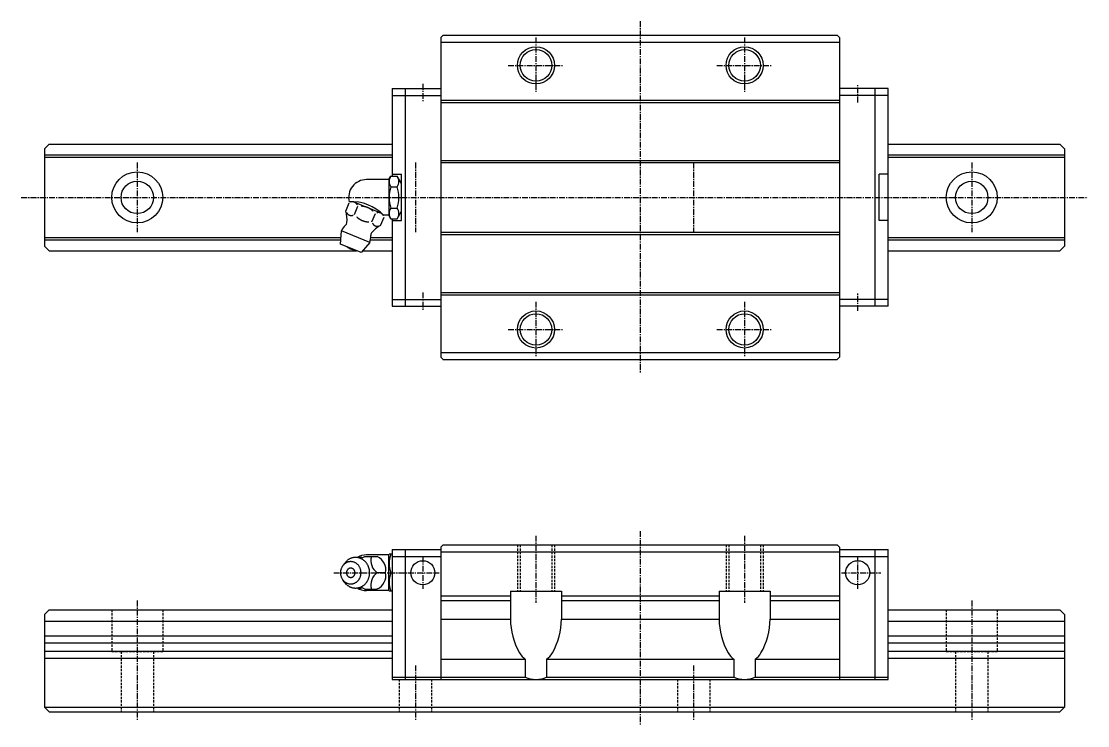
# Model space of a CAD drawing. Extents: x 10 to 359, y 10 to 199.
# Drawn here: x 129 to 359, y 47 to 199 of the extents above; entities that cross this region are included whole.
import ezdxf

# ---------------------------------------------------------------- set-up
doc = ezdxf.new("R2010")
doc.units = 0
doc.linetypes.add('CENTER', pattern=[2, 1.25, -0.25, 0.25, -0.25])
doc.linetypes.add('DASHED', pattern=[0.75, 0.5, -0.25])
doc.layers.get('0').update_dxf_attribs({"linetype": 'CONTINUOUS'})
doc.layers.add('CENTER', color=1, linetype='CENTER')

msp = doc.modelspace()

# ---------------------------------------------------------------- linework, layer by layer
at = {"color": 7, "linetype": 'CONTINUOUS'}
for p, q in [((219.499905, 195.49992), (219.999925, 195.99993)), ((219.905575, 195.99996), (304.999875, 195.99996)), ((304.999875, 195.99994), (305.499865, 195.49993)), ((219.499925, 195.49996), (219.499925, 126.49996)), ((219.499925, 194.49996), (305.499925, 194.49996)), ((305.499925, 195.49993), (305.499925, 126.49999)), ((208.999925, 184.49996), (208.999925, 165.59996)), ((208.999925, 184.49996), (219.499925, 184.49996)), ((211.799915, 184.49996), (211.799915, 137.49996)), ((315.999905, 184.49996), (305.499905, 184.49996)), ((313.199925, 137.49996), (313.199925, 184.49996)), ((315.999905, 137.49996), (315.999905, 184.49996)), ((208.999925, 182.99996), (219.499925, 182.99996)), ((219.499925, 181.99996), (305.499925, 181.99996)), ((315.999905, 182.99996), (305.499905, 182.99996)), ((219.499925, 181.49996), (305.499925, 181.49996)), ((133.999925, 171.49996), (133.999925, 150.49996)), ((133.999935, 171.49995), (134.999935, 172.49995)), ((134.999925, 172.49996), (208.999905, 172.49996)), ((315.999895, 172.49996), (352.999905, 172.49996)), ((353.999915, 171.49995), (352.999905, 172.49996)), ((353.999925, 171.49996), (353.999925, 150.49996)), ((133.999925, 170.15913), (208.999905, 170.15913)), ((133.999925, 169.65913), (208.999905, 169.65913)), ((219.499925, 168.99996), (305.499925, 168.99996)), ((219.499925, 168.49996), (305.499925, 168.49996)), ((315.999895, 170.15913), (353.999925, 170.15913)), ((315.999895, 169.65913), (353.999925, 169.65913)), ((208.999925, 165.99996), (210.999925, 165.99996)), ((210.999925, 155.99996), (210.999925, 165.99996)), ((315.999905, 165.99996), (313.999905, 165.99996)), ((313.999905, 155.99994), (313.999905, 165.99994)), ((208.243145, 164.84996), (203.452025, 164.84996)), ((208.243165, 164.84996), (208.676175, 165.59996)), ((208.243165, 164.84996), (208.243165, 157.14995)), ((208.676165, 165.59996), (210.076165, 165.59996)), ((210.999925, 163.99995), (210.076155, 165.59996)), ((208.676185, 163.29996), (210.076155, 163.29996)), ((198.999405, 158.0622), (199.743285, 159.85808)), ((206.770345, 157.51896), (200.603825, 160.07322)), ((200.870265, 157.28726), (201.614145, 159.08315)), ((204.611965, 155.73739), (205.355855, 157.53328)), ((206.482825, 154.96246), (207.226705, 156.75835)), ((208.243145, 157.14996), (207.146905, 157.14996)), ((208.676175, 156.39995), (208.243165, 157.14995)), ((208.676175, 158.69996), (210.076165, 158.69996)), ((210.076155, 156.39995), (210.999925, 157.99996)), ((208.676165, 156.39996), (210.076175, 156.39996)), ((208.999925, 156.39996), (208.999925, 137.49996)), ((208.999925, 155.99996), (210.999925, 155.99996)), ((315.999905, 155.99996), (313.999905, 155.99996)), ((133.999925, 152.34078), (197.933975, 152.34078)), ((133.999925, 151.84078), (197.898445, 151.84078)), ((197.834275, 150.93768), (198.036035, 153.77657)), ((204.133635, 151.25086), (198.036035, 153.77657)), ((204.315475, 151.84078), (208.999905, 151.84078)), ((204.380275, 152.34078), (208.999905, 152.34078)), ((219.499925, 153.49996), (305.499925, 153.49996)), ((219.499925, 152.99996), (305.499925, 152.99996)), ((315.999895, 152.34078), (353.999925, 152.34078)), ((315.999895, 151.84078), (353.999925, 151.84078)), ((133.999935, 150.49996), (134.999935, 149.49996)), ((202.268895, 149.1008), (197.834275, 150.93768)), ((204.133635, 151.25086), (202.268895, 149.1008)), ((353.999915, 150.49996), (352.999915, 149.49996)), ((134.999935, 149.49996), (201.305215, 149.49996)), ((202.615065, 149.49996), (208.999905, 149.49996)), ((315.999895, 149.49996), (352.999915, 149.49996)), ((219.499925, 140.49996), (305.499925, 140.49996)), ((208.999925, 138.99996), (219.499925, 138.99996)), ((219.499925, 139.99996), (305.499925, 139.99996)), ((315.999905, 138.99996), (305.499905, 138.99996)), ((208.999925, 137.49996), (219.499925, 137.49996)), ((315.999905, 137.49996), (305.499905, 137.49996)), ((219.499925, 127.49996), (305.499925, 127.49996)), ((219.499875, 126.49997), (219.999895, 125.99996)), ((219.905575, 125.99996), (304.999875, 125.99996)), ((304.999885, 125.99997), (305.499875, 126.49998)), ((219.49988, 85.49996), (219.9999, 85.99997)), ((219.49995, 85.5), (219.49995, 56.99998)), ((219.99995, 85.99996), (304.99991, 85.99996)), ((304.99988, 85.99998), (305.49988, 85.49997)), ((305.49995, 85.49993), (305.49995, 56.99998)), ((203.09889, 83.50738), (205.78334, 83.50738)), ((208.24319, 83.84996), (203.44787, 83.84996)), ((208.24319, 83.84998), (208.32979, 83.99998)), ((208.24319, 76.14998), (208.24319, 83.84998)), ((208.99997, 83.99998), (208.32979, 83.99998)), ((208.99997, 84.99998), (208.99997, 56.99998)), ((208.99997, 84.99998), (219.49995, 84.99998)), ((208.99997, 83.49998), (219.49995, 83.49998)), ((211.79996, 84.99998), (211.79996, 56.99998)), ((219.49995, 84.49996), (305.49995, 84.49996)), ((305.49995, 84.99998), (315.99994, 84.99998)), ((305.49995, 83.49998), (315.99994, 83.49998)), ((313.19995, 56.99998), (313.19995, 84.99998)), ((315.99994, 56.99998), (315.99994, 84.99998)), ((199.18163, 82.57799), (198.376, 81.57176)), ((199.18163, 77.42197), (198.376, 78.4282)), ((207.57135, 79.99998), (205.7755, 79.99998)), ((208.67621, 79.99998), (208.99997, 79.99998)), ((203.09889, 76.49258), (205.78334, 76.49258)), ((208.24319, 76.14997), (203.45207, 76.14997)), ((208.32979, 75.99998), (208.24319, 76.14998)), ((208.99997, 75.99998), (208.32979, 75.99998)), ((234.49996, 75.99996), (245.49996, 75.99996)), ((234.49996, 75.99996), (234.49996, 69.99996)), ((245.49996, 75.99996), (245.49996, 69.99996)), ((279.49996, 75.99996), (290.49996, 75.99996)), ((279.49996, 75.99996), (279.49996, 69.99996)), ((290.49996, 75.99996), (290.49996, 69.99996)), ((219.49996, 74.99996), (234.49996, 74.99996)), ((219.49996, 73.99996), (234.49996, 73.99996)), ((245.49996, 74.99996), (279.49996, 74.99996)), ((245.49996, 73.99996), (279.49996, 73.99996)), ((290.49996, 74.99996), (305.49996, 74.99996)), ((290.49996, 73.99996), (305.49996, 73.99996)), ((133.99998, 71.00002), (134.99997, 72.00001)), ((134.99997, 72), (208.99997, 72)), ((315.99994, 72), (352.99998, 72)), ((353.99996, 71.00002), (352.99998, 72)), ((133.99997, 71), (133.99997, 51)), ((133.99997, 69.58916), (208.99997, 69.58916)), ((219.49996, 69.99996), (234.49996, 69.99996)), ((245.49996, 69.99996), (279.49996, 69.99996)), ((290.49996, 69.99996), (305.49996, 69.99996)), ((315.99994, 69.58916), (353.99997, 69.58916)), ((353.99997, 71), (353.99997, 51)), ((133.99997, 66.41083), (208.99997, 66.41083)), ((133.99997, 64.90001), (208.99997, 64.90001)), ((315.99994, 66.41083), (353.99997, 66.41083)), ((315.99994, 64.90001), (353.99997, 64.90001)), ((133.99997, 63.10001), (208.99997, 63.10001)), ((315.99994, 63.10001), (353.99997, 63.10001)), ((133.99997, 61.58918), (208.99997, 61.58918)), ((219.49996, 61.33998), (237.70835, 61.33998)), ((237.70835, 61.33998), (237.70835, 57.5)), ((242.29156, 61.33998), (282.70835, 61.33998)), ((242.29156, 61.33998), (242.29156, 57.5)), ((282.70835, 61.33998), (282.70835, 57.5)), ((287.29156, 61.33998), (305.49996, 61.33998)), ((287.29156, 61.33998), (287.29156, 57.5)), ((315.99994, 61.58918), (353.99997, 61.58918)), ((208.99997, 57.49998), (219.49995, 57.49998)), ((208.99997, 56.99998), (219.49995, 56.99998)), ((219.49995, 57), (305.49995, 57)), ((219.49996, 57.5), (237.70835, 57.5)), ((242.29156, 57.5), (282.70835, 57.5)), ((287.29156, 57.5), (305.49996, 57.5)), ((305.49995, 57.49998), (315.99994, 57.49998)), ((305.49995, 56.99998), (315.99994, 56.99998)), ((133.99997, 51.00003), (353.99997, 51.00003)), ((133.99997, 51.00002), (134.99997, 50.00002)), ((353.99997, 51.00002), (352.99995, 50)), ((134.99997, 50), (352.99995, 50))]:
    msp.add_line(p, q, dxfattribs=at)
at = {"color": 3, "linetype": 'DASHED'}
for p, q in [((235.99995, 85.99996), (235.99995, 75.99996)), ((236.59995, 85.99996), (236.59995, 75.99996)), ((243.39995, 85.99996), (243.39995, 75.99996)), ((243.99995, 85.99996), (243.99995, 75.99996)), ((280.99995, 85.99996), (280.99995, 75.99996)), ((281.59995, 85.99996), (281.59995, 75.99996)), ((288.39995, 85.99996), (288.39995, 75.99996)), ((288.99995, 85.99996), (288.99995, 75.99996)), ((148.49997, 72), (148.49997, 63)), ((159.49997, 72), (159.49997, 63)), ((328.49997, 72), (328.49997, 63)), ((339.49997, 72), (339.49997, 63)), ((148.49997, 63), (159.49997, 63)), ((150.49997, 63), (150.49997, 50)), ((157.49997, 63), (157.49997, 50)), ((328.49997, 63), (339.49997, 63)), ((330.49997, 63), (330.49997, 50)), ((337.49997, 63), (337.49997, 50)), ((210.49997, 57), (210.49997, 50)), ((217.49997, 57), (217.49997, 50)), ((270.49997, 57), (270.49997, 50)), ((277.49997, 57), (277.49997, 50))]:
    msp.add_line(p, q, dxfattribs=at)
at = {"color": 7, "linetype": 'CONTINUOUS'}
for points in [[(201.476, 159.406, 0), (201.469, 159.418, 0), (201.462, 159.43, 0), (201.455, 159.442, 0), (201.448, 159.454, 0), (201.441, 159.466, 0), (201.434, 159.477, 0), (201.426, 159.489, 0), (201.419, 159.5, 0), (201.411, 159.512, 0), (201.404, 159.523, 0), (201.396, 159.534, 0), (201.388, 159.545, 0), (201.38, 159.556, 0), (201.372, 159.567, 0), (201.364, 159.577, 0), (201.356, 159.588, 0), (201.348, 159.598, 0), (201.34, 159.609, 0), (201.331, 159.619, 0), (201.323, 159.629, 0), (201.314, 159.639, 0), (201.306, 159.649, 0), (201.297, 159.659, 0), (201.288, 159.669, 0), (201.28, 159.678, 0), (201.271, 159.688, 0), (201.262, 159.697, 0), (201.253, 159.706, 0), (201.243, 159.715, 0), (201.234, 159.725, 0), (201.225, 159.733, 0), (201.216, 159.742, 0), (201.206, 159.751, 0), (201.197, 159.759, 0), (201.187, 159.768, 0), (201.177, 159.776, 0), (201.168, 159.784, 0), (201.158, 159.792, 0), (201.148, 159.8, 0), (201.138, 159.808, 0), (201.128, 159.816, 0), (201.118, 159.823, 0), (201.108, 159.831, 0), (201.098, 159.838, 0), (201.088, 159.845, 0), (201.077, 159.852, 0), (201.067, 159.859, 0), (201.056, 159.866, 0), (201.046, 159.873, 0), (201.035, 159.88, 0), (201.025, 159.886, 0), (201.014, 159.892, 0), (201.003, 159.899, 0), (200.992, 159.905, 0), (200.981, 159.911, 0), (200.97, 159.916, 0), (200.959, 159.922, 0), (200.948, 159.928, 0), (200.937, 159.933, 0), (200.926, 159.939, 0), (200.915, 159.944, 0), (200.904, 159.949, 0), (200.892, 159.954, 0), (200.881, 159.958, 0), (200.869, 159.963, 0), (200.858, 159.968, 0), (200.846, 159.972, 0), (200.835, 159.976, 0), (200.823, 159.981, 0), (200.811, 159.985, 0), (200.799, 159.988, 0), (200.788, 159.992, 0), (200.776, 159.996, 0), (200.764, 159.999, 0), (200.752, 160.003, 0), (200.74, 160.006, 0), (200.728, 160.009, 0), (200.716, 160.012, 0), (200.704, 160.015, 0), (200.691, 160.017, 0), (200.679, 160.02, 0), (200.667, 160.022, 0), (200.655, 160.025, 0), (200.642, 160.027, 0), (200.63, 160.029, 0), (200.617, 160.031, 0), (200.605, 160.033, 0), (200.592, 160.034, 0), (200.58, 160.036, 0), (200.567, 160.037, 0), (200.555, 160.038, 0), (200.542, 160.039, 0), (200.529, 160.04, 0), (200.517, 160.041, 0), (200.504, 160.042, 0), (200.491, 160.042, 0), (200.478, 160.043, 0), (200.465, 160.043, 0), (200.453, 160.043, 0), (200.44, 160.043, 0), (200.427, 160.043, 0), (200.414, 160.043, 0), (200.401, 160.042, 0), (200.388, 160.042, 0), (200.375, 160.041, 0), (200.362, 160.04, 0), (200.348, 160.039, 0), (200.335, 160.038, 0), (200.322, 160.037, 0), (200.309, 160.036, 0), (200.296, 160.034, 0), (200.283, 160.033, 0), (200.269, 160.031, 0), (200.256, 160.029, 0), (200.243, 160.027, 0), (200.23, 160.025, 0), (200.216, 160.023, 0), (200.203, 160.02, 0), (200.19, 160.018, 0), (200.176, 160.015, 0), (200.163, 160.012, 0), (200.15, 160.009, 0), (200.136, 160.006, 0), (200.123, 160.003, 0), (200.11, 160, 0), (200.096, 159.996, 0), (200.083, 159.992, 0), (200.069, 159.989, 0)], [(204.881, 158.034, 0), (204.865, 158.05, 0), (204.848, 158.065, 0), (204.831, 158.08, 0), (204.814, 158.095, 0), (204.796, 158.11, 0), (204.779, 158.124, 0), (204.762, 158.139, 0), (204.745, 158.153, 0), (204.727, 158.168, 0), (204.71, 158.182, 0), (204.693, 158.196, 0), (204.675, 158.21, 0), (204.657, 158.224, 0), (204.64, 158.238, 0), (204.622, 158.252, 0), (204.604, 158.266, 0), (204.586, 158.279, 0), (204.569, 158.293, 0), (204.551, 158.306, 0), (204.533, 158.319, 0), (204.515, 158.333, 0), (204.496, 158.346, 0), (204.478, 158.359, 0), (204.46, 158.371, 0), (204.442, 158.384, 0), (204.423, 158.397, 0), (204.405, 158.409, 0), (204.387, 158.422, 0), (204.368, 158.434, 0), (204.35, 158.446, 0), (204.331, 158.458, 0), (204.312, 158.47, 0), (204.293, 158.482, 0), (204.275, 158.494, 0), (204.256, 158.506, 0), (204.237, 158.517, 0), (204.218, 158.528, 0), (204.199, 158.54, 0), (204.18, 158.551, 0), (204.161, 158.562, 0), (204.142, 158.573, 0), (204.122, 158.584, 0), (204.103, 158.595, 0), (204.084, 158.606, 0), (204.065, 158.616, 0), (204.045, 158.627, 0), (204.026, 158.637, 0), (204.006, 158.647, 0), (203.987, 158.657, 0), (203.967, 158.667, 0), (203.947, 158.677, 0), (203.928, 158.687, 0), (203.908, 158.697, 0), (203.888, 158.706, 0), (203.868, 158.716, 0), (203.848, 158.725, 0), (203.828, 158.734, 0), (203.808, 158.744, 0), (203.788, 158.753, 0), (203.768, 158.762, 0), (203.748, 158.77, 0), (203.728, 158.779, 0), (203.707, 158.788, 0), (203.687, 158.796, 0), (203.667, 158.804, 0), (203.646, 158.813, 0), (203.626, 158.821, 0), (203.605, 158.829, 0), (203.585, 158.837, 0), (203.564, 158.845, 0), (203.544, 158.852, 0), (203.523, 158.86, 0), (203.502, 158.867, 0), (203.482, 158.875, 0), (203.461, 158.882, 0), (203.44, 158.889, 0), (203.419, 158.896, 0), (203.398, 158.903, 0), (203.377, 158.91, 0), (203.356, 158.916, 0), (203.335, 158.923, 0), (203.314, 158.929, 0), (203.293, 158.936, 0), (203.272, 158.942, 0), (203.251, 158.948, 0), (203.229, 158.954, 0), (203.208, 158.96, 0), (203.187, 158.966, 0), (203.165, 158.971, 0), (203.144, 158.977, 0), (203.122, 158.982, 0), (203.101, 158.988, 0), (203.079, 158.993, 0), (203.058, 158.998, 0), (203.036, 159.003, 0), (203.015, 159.008, 0), (202.993, 159.012, 0), (202.971, 159.017, 0), (202.949, 159.022, 0), (202.928, 159.026, 0), (202.906, 159.03, 0), (202.884, 159.034, 0), (202.862, 159.038, 0), (202.84, 159.042, 0), (202.818, 159.046, 0), (202.796, 159.05, 0), (202.774, 159.053, 0), (202.752, 159.057, 0), (202.73, 159.06, 0), (202.708, 159.064, 0), (202.686, 159.067, 0), (202.663, 159.07, 0), (202.641, 159.073, 0), (202.619, 159.075, 0), (202.597, 159.078, 0), (202.574, 159.081, 0), (202.552, 159.083, 0), (202.53, 159.085, 0), (202.507, 159.087, 0), (202.485, 159.09, 0), (202.462, 159.092, 0), (202.44, 159.093, 0), (202.417, 159.095, 0), (202.395, 159.097, 0), (202.372, 159.098, 0), (202.349, 159.1, 0), (202.327, 159.101, 0), (202.304, 159.102, 0)], [(199.138, 157.739, 0), (199.144, 157.727, 0), (199.151, 157.715, 0), (199.158, 157.703, 0), (199.165, 157.691, 0), (199.173, 157.68, 0), (199.18, 157.668, 0), (199.187, 157.656, 0), (199.195, 157.645, 0), (199.202, 157.634, 0), (199.21, 157.622, 0), (199.218, 157.611, 0), (199.225, 157.6, 0), (199.233, 157.589, 0), (199.241, 157.579, 0), (199.249, 157.568, 0), (199.257, 157.557, 0), (199.266, 157.547, 0), (199.274, 157.537, 0), (199.282, 157.526, 0), (199.291, 157.516, 0), (199.299, 157.506, 0), (199.308, 157.496, 0), (199.316, 157.486, 0), (199.325, 157.477, 0), (199.334, 157.467, 0), (199.343, 157.458, 0), (199.352, 157.448, 0), (199.361, 157.439, 0), (199.37, 157.43, 0), (199.379, 157.421, 0), (199.389, 157.412, 0), (199.398, 157.403, 0), (199.407, 157.395, 0), (199.417, 157.386, 0), (199.426, 157.378, 0), (199.436, 157.369, 0), (199.446, 157.361, 0), (199.456, 157.353, 0), (199.465, 157.345, 0), (199.475, 157.337, 0), (199.485, 157.33, 0), (199.495, 157.322, 0), (199.506, 157.315, 0), (199.516, 157.307, 0), (199.526, 157.3, 0), (199.536, 157.293, 0), (199.547, 157.286, 0), (199.557, 157.279, 0), (199.568, 157.272, 0), (199.578, 157.266, 0), (199.589, 157.259, 0), (199.6, 157.253, 0), (199.61, 157.247, 0), (199.621, 157.241, 0), (199.632, 157.235, 0), (199.643, 157.229, 0), (199.654, 157.223, 0), (199.665, 157.218, 0), (199.676, 157.212, 0), (199.687, 157.207, 0), (199.699, 157.202, 0), (199.71, 157.197, 0), (199.721, 157.192, 0), (199.733, 157.187, 0), (199.744, 157.182, 0), (199.756, 157.178, 0), (199.767, 157.173, 0), (199.779, 157.169, 0), (199.791, 157.165, 0), (199.802, 157.161, 0), (199.814, 157.157, 0), (199.826, 157.153, 0), (199.838, 157.15, 0), (199.85, 157.146, 0), (199.862, 157.143, 0), (199.874, 157.139, 0), (199.886, 157.136, 0), (199.898, 157.133, 0), (199.91, 157.131, 0), (199.922, 157.128, 0), (199.934, 157.125, 0), (199.947, 157.123, 0), (199.959, 157.121, 0), (199.971, 157.118, 0), (199.984, 157.116, 0), (199.996, 157.115, 0), (200.009, 157.113, 0), (200.021, 157.111, 0), (200.034, 157.11, 0), (200.046, 157.108, 0), (200.059, 157.107, 0), (200.072, 157.106, 0), (200.084, 157.105, 0), (200.097, 157.104, 0), (200.11, 157.104, 0), (200.122, 157.103, 0), (200.135, 157.103, 0), (200.148, 157.102, 0), (200.161, 157.102, 0), (200.174, 157.102, 0), (200.187, 157.102, 0), (200.2, 157.103, 0), (200.213, 157.103, 0), (200.226, 157.104, 0), (200.239, 157.104, 0), (200.252, 157.105, 0), (200.265, 157.106, 0), (200.278, 157.107, 0), (200.291, 157.108, 0), (200.304, 157.11, 0), (200.318, 157.111, 0), (200.331, 157.113, 0), (200.344, 157.114, 0), (200.357, 157.116, 0), (200.371, 157.118, 0), (200.384, 157.12, 0), (200.397, 157.123, 0), (200.41, 157.125, 0), (200.424, 157.128, 0), (200.437, 157.13, 0), (200.45, 157.133, 0), (200.464, 157.136, 0), (200.477, 157.139, 0), (200.491, 157.142, 0), (200.504, 157.146, 0), (200.517, 157.149, 0), (200.531, 157.153, 0), (200.544, 157.157, 0)], [(201.345, 156.786, 0), (201.362, 156.771, 0), (201.378, 156.756, 0), (201.395, 156.741, 0), (201.413, 156.726, 0), (201.43, 156.711, 0), (201.447, 156.696, 0), (201.464, 156.682, 0), (201.481, 156.667, 0), (201.499, 156.653, 0), (201.516, 156.638, 0), (201.534, 156.624, 0), (201.551, 156.61, 0), (201.569, 156.596, 0), (201.586, 156.582, 0), (201.604, 156.568, 0), (201.622, 156.555, 0), (201.64, 156.541, 0), (201.658, 156.528, 0), (201.675, 156.514, 0), (201.693, 156.501, 0), (201.712, 156.488, 0), (201.73, 156.475, 0), (201.748, 156.462, 0), (201.766, 156.449, 0), (201.784, 156.436, 0), (201.803, 156.424, 0), (201.821, 156.411, 0), (201.84, 156.399, 0), (201.858, 156.387, 0), (201.877, 156.374, 0), (201.895, 156.362, 0), (201.914, 156.35, 0), (201.933, 156.338, 0), (201.951, 156.327, 0), (201.97, 156.315, 0), (201.989, 156.303, 0), (202.008, 156.292, 0), (202.027, 156.281, 0), (202.046, 156.269, 0), (202.065, 156.258, 0), (202.084, 156.247, 0), (202.104, 156.236, 0), (202.123, 156.226, 0), (202.142, 156.215, 0), (202.162, 156.204, 0), (202.181, 156.194, 0), (202.2, 156.184, 0), (202.22, 156.173, 0), (202.24, 156.163, 0), (202.259, 156.153, 0), (202.279, 156.143, 0), (202.299, 156.133, 0), (202.318, 156.124, 0), (202.338, 156.114, 0), (202.358, 156.105, 0), (202.378, 156.095, 0), (202.398, 156.086, 0), (202.418, 156.077, 0), (202.438, 156.068, 0), (202.458, 156.059, 0), (202.478, 156.05, 0), (202.498, 156.042, 0), (202.519, 156.033, 0), (202.539, 156.024, 0), (202.559, 156.016, 0), (202.58, 156.008, 0), (202.6, 156, 0), (202.621, 155.992, 0), (202.641, 155.984, 0), (202.662, 155.976, 0), (202.682, 155.968, 0), (202.703, 155.961, 0), (202.724, 155.953, 0), (202.745, 155.946, 0), (202.765, 155.939, 0), (202.786, 155.932, 0), (202.807, 155.925, 0), (202.828, 155.918, 0), (202.849, 155.911, 0), (202.87, 155.904, 0), (202.891, 155.898, 0), (202.912, 155.891, 0), (202.933, 155.885, 0), (202.954, 155.879, 0), (202.976, 155.872, 0), (202.997, 155.867, 0), (203.018, 155.861, 0), (203.039, 155.855, 0), (203.061, 155.849, 0), (203.082, 155.844, 0), (203.104, 155.838, 0), (203.125, 155.833, 0), (203.147, 155.828, 0), (203.168, 155.823, 0), (203.19, 155.818, 0), (203.211, 155.813, 0), (203.233, 155.808, 0), (203.255, 155.804, 0), (203.277, 155.799, 0), (203.298, 155.795, 0), (203.32, 155.79, 0), (203.342, 155.786, 0), (203.364, 155.782, 0), (203.386, 155.778, 0), (203.408, 155.774, 0), (203.43, 155.771, 0), (203.452, 155.767, 0), (203.474, 155.764, 0), (203.496, 155.76, 0), (203.518, 155.757, 0), (203.54, 155.754, 0), (203.563, 155.751, 0), (203.585, 155.748, 0), (203.607, 155.745, 0), (203.629, 155.743, 0), (203.652, 155.74, 0), (203.674, 155.738, 0), (203.697, 155.735, 0), (203.719, 155.733, 0), (203.741, 155.731, 0), (203.764, 155.729, 0), (203.786, 155.727, 0), (203.809, 155.725, 0), (203.831, 155.724, 0), (203.854, 155.722, 0), (203.877, 155.721, 0), (203.899, 155.72, 0), (203.922, 155.718, 0)], [(207.089, 157.081, 0), (207.082, 157.093, 0), (207.075, 157.105, 0), (207.068, 157.117, 0), (207.061, 157.129, 0), (207.053, 157.141, 0), (207.046, 157.153, 0), (207.039, 157.164, 0), (207.031, 157.176, 0), (207.024, 157.187, 0), (207.016, 157.198, 0), (207.008, 157.209, 0), (207.001, 157.22, 0), (206.993, 157.231, 0), (206.985, 157.242, 0), (206.977, 157.253, 0), (206.969, 157.263, 0), (206.961, 157.274, 0), (206.952, 157.284, 0), (206.944, 157.294, 0), (206.935, 157.304, 0), (206.927, 157.314, 0), (206.918, 157.324, 0), (206.91, 157.334, 0), (206.901, 157.344, 0), (206.892, 157.353, 0), (206.883, 157.363, 0), (206.874, 157.372, 0), (206.865, 157.382, 0), (206.856, 157.391, 0), (206.847, 157.4, 0), (206.838, 157.409, 0), (206.828, 157.417, 0), (206.819, 157.426, 0), (206.809, 157.435, 0), (206.8, 157.443, 0), (206.79, 157.451, 0), (206.78, 157.459, 0), (206.771, 157.468, 0), (206.761, 157.475, 0), (206.751, 157.483, 0), (206.741, 157.491, 0), (206.731, 157.499, 0), (206.721, 157.506, 0), (206.71, 157.513, 0), (206.7, 157.521, 0), (206.69, 157.528, 0), (206.679, 157.535, 0), (206.669, 157.541, 0), (206.658, 157.548, 0), (206.648, 157.555, 0), (206.637, 157.561, 0), (206.626, 157.568, 0), (206.616, 157.574, 0), (206.605, 157.58, 0), (206.594, 157.586, 0), (206.583, 157.592, 0), (206.572, 157.597, 0), (206.561, 157.603, 0), (206.55, 157.608, 0), (206.539, 157.614, 0), (206.527, 157.619, 0), (206.516, 157.624, 0), (206.505, 157.629, 0), (206.493, 157.634, 0), (206.482, 157.638, 0), (206.47, 157.643, 0), (206.459, 157.647, 0), (206.447, 157.652, 0), (206.436, 157.656, 0), (206.424, 157.66, 0), (206.412, 157.664, 0), (206.4, 157.667, 0), (206.388, 157.671, 0), (206.376, 157.675, 0), (206.364, 157.678, 0), (206.352, 157.681, 0), (206.34, 157.684, 0), (206.328, 157.687, 0), (206.316, 157.69, 0), (206.304, 157.693, 0), (206.292, 157.695, 0), (206.279, 157.698, 0), (206.267, 157.7, 0), (206.255, 157.702, 0), (206.242, 157.704, 0), (206.23, 157.706, 0), (206.218, 157.708, 0), (206.205, 157.709, 0), (206.192, 157.711, 0), (206.18, 157.712, 0), (206.167, 157.713, 0), (206.155, 157.715, 0), (206.142, 157.715, 0), (206.129, 157.716, 0), (206.116, 157.717, 0), (206.104, 157.717, 0), (206.091, 157.718, 0), (206.078, 157.718, 0), (206.065, 157.718, 0), (206.052, 157.718, 0), (206.039, 157.718, 0), (206.026, 157.718, 0), (206.013, 157.718, 0), (206, 157.717, 0), (205.987, 157.716, 0), (205.974, 157.716, 0), (205.961, 157.715, 0), (205.948, 157.714, 0), (205.935, 157.712, 0), (205.922, 157.711, 0), (205.908, 157.709, 0), (205.895, 157.708, 0), (205.882, 157.706, 0), (205.869, 157.704, 0), (205.856, 157.702, 0), (205.842, 157.7, 0), (205.829, 157.698, 0), (205.816, 157.695, 0), (205.802, 157.693, 0), (205.789, 157.69, 0), (205.776, 157.687, 0), (205.762, 157.684, 0), (205.749, 157.681, 0), (205.736, 157.678, 0), (205.722, 157.675, 0), (205.709, 157.671, 0), (205.695, 157.668, 0), (205.682, 157.664, 0)], [(204.75, 155.415, 0), (204.757, 155.402, 0), (204.764, 155.39, 0), (204.771, 155.378, 0), (204.778, 155.367, 0), (204.785, 155.355, 0), (204.793, 155.343, 0), (204.8, 155.332, 0), (204.807, 155.32, 0), (204.815, 155.309, 0), (204.822, 155.298, 0), (204.83, 155.287, 0), (204.838, 155.276, 0), (204.846, 155.265, 0), (204.854, 155.254, 0), (204.862, 155.243, 0), (204.87, 155.233, 0), (204.878, 155.222, 0), (204.886, 155.212, 0), (204.895, 155.201, 0), (204.903, 155.191, 0), (204.912, 155.181, 0), (204.92, 155.171, 0), (204.929, 155.162, 0), (204.938, 155.152, 0), (204.947, 155.142, 0), (204.955, 155.133, 0), (204.964, 155.123, 0), (204.974, 155.114, 0), (204.983, 155.105, 0), (204.992, 155.096, 0), (205.001, 155.087, 0), (205.01, 155.078, 0), (205.02, 155.07, 0), (205.029, 155.061, 0), (205.039, 155.053, 0), (205.049, 155.044, 0), (205.058, 155.036, 0), (205.068, 155.028, 0), (205.078, 155.02, 0), (205.088, 155.012, 0), (205.098, 155.005, 0), (205.108, 154.997, 0), (205.118, 154.99, 0), (205.128, 154.982, 0), (205.139, 154.975, 0), (205.149, 154.968, 0), (205.159, 154.961, 0), (205.17, 154.954, 0), (205.18, 154.948, 0), (205.191, 154.941, 0), (205.201, 154.934, 0), (205.212, 154.928, 0), (205.223, 154.922, 0), (205.234, 154.916, 0), (205.245, 154.91, 0), (205.256, 154.904, 0), (205.267, 154.898, 0), (205.278, 154.893, 0), (205.289, 154.887, 0), (205.3, 154.882, 0), (205.311, 154.877, 0), (205.323, 154.872, 0), (205.334, 154.867, 0), (205.345, 154.862, 0), (205.357, 154.857, 0), (205.368, 154.853, 0), (205.38, 154.848, 0), (205.391, 154.844, 0), (205.403, 154.84, 0), (205.415, 154.836, 0), (205.427, 154.832, 0), (205.438, 154.828, 0), (205.45, 154.825, 0), (205.462, 154.821, 0), (205.474, 154.818, 0), (205.486, 154.815, 0), (205.498, 154.812, 0), (205.51, 154.809, 0), (205.522, 154.806, 0), (205.535, 154.803, 0), (205.547, 154.801, 0), (205.559, 154.798, 0), (205.571, 154.796, 0), (205.584, 154.794, 0), (205.596, 154.792, 0), (205.609, 154.79, 0), (205.621, 154.788, 0), (205.634, 154.786, 0), (205.646, 154.785, 0), (205.659, 154.784, 0), (205.671, 154.782, 0), (205.684, 154.781, 0), (205.697, 154.78, 0), (205.709, 154.779, 0), (205.722, 154.779, 0), (205.735, 154.778, 0), (205.748, 154.778, 0), (205.761, 154.778, 0), (205.774, 154.777, 0), (205.787, 154.777, 0), (205.799, 154.778, 0), (205.812, 154.778, 0), (205.825, 154.778, 0), (205.838, 154.779, 0), (205.851, 154.779, 0), (205.865, 154.78, 0), (205.878, 154.781, 0), (205.891, 154.782, 0), (205.904, 154.783, 0), (205.917, 154.785, 0), (205.93, 154.786, 0), (205.943, 154.788, 0), (205.957, 154.79, 0), (205.97, 154.792, 0), (205.983, 154.794, 0), (205.996, 154.796, 0), (206.01, 154.798, 0), (206.023, 154.8, 0), (206.036, 154.803, 0), (206.05, 154.806, 0), (206.063, 154.808, 0), (206.076, 154.811, 0), (206.09, 154.814, 0), (206.103, 154.818, 0), (206.117, 154.821, 0), (206.13, 154.824, 0), (206.143, 154.828, 0), (206.157, 154.832, 0)], [(199.274, 77.3451, 0), (199.36, 77.2791, 0), (199.447, 77.2164, 0), (199.537, 77.1569, 0), (199.628, 77.1008, 0), (199.722, 77.0482, 0), (199.817, 76.9991, 0), (199.913, 76.9536, 0), (200.011, 76.9116, 0), (200.11, 76.8734, 0), (200.21, 76.8389, 0), (200.311, 76.8081, 0), (200.413, 76.7811, 0), (200.516, 76.7579, 0), (200.62, 76.7386, 0), (200.724, 76.7232, 0), (200.828, 76.7117, 0), (200.933, 76.7041, 0), (201.038, 76.7004, 0), (201.143, 76.7006, 0), (201.248, 76.7047, 0), (201.353, 76.7128, 0), (201.458, 76.7248, 0), (201.562, 76.7406, 0), (201.665, 76.7604, 0), (201.768, 76.7839, 0), (201.87, 76.8114, 0), (201.971, 76.8426, 0), (202.071, 76.8775, 0), (202.17, 76.9162, 0), (202.268, 76.9585, 0), (202.364, 77.0045, 0), (202.459, 77.054, 0), (202.552, 77.107, 0), (202.643, 77.1634, 0), (202.732, 77.2233, 0), (202.82, 77.2864, 0), (202.905, 77.3527, 0), (202.988, 77.4222, 0), (203.069, 77.4948, 0), (203.148, 77.5703, 0), (203.224, 77.6487, 0), (203.298, 77.73, 0), (203.369, 77.8139, 0), (203.437, 77.9004, 0), (203.502, 77.9894, 0), (203.565, 78.0808, 0), (203.625, 78.1745, 0), (203.681, 78.2704, 0), (203.735, 78.3683, 0), (203.785, 78.4681, 0), (203.832, 78.5698, 0), (203.876, 78.6732, 0), (203.917, 78.7781, 0), (203.954, 78.8845, 0), (203.988, 78.9923, 0), (204.018, 79.1012, 0), (204.045, 79.2112, 0), (204.069, 79.3221, 0), (204.088, 79.4339, 0), (204.105, 79.5463, 0), (204.117, 79.6592, 0), (204.126, 79.7726, 0), (204.132, 79.8862, 0), (204.134, 80, 0), (204.132, 80.1137, 0), (204.126, 80.2274, 0), (204.117, 80.3407, 0), (204.105, 80.4537, 0), (204.088, 80.5661, 0), (204.069, 80.6778, 0), (204.045, 80.7888, 0), (204.018, 80.8988, 0), (203.988, 81.0077, 0), (203.954, 81.1154, 0), (203.917, 81.2218, 0), (203.876, 81.3268, 0), (203.832, 81.4301, 0), (203.785, 81.5318, 0), (203.735, 81.6317, 0), (203.681, 81.7296, 0), (203.625, 81.8254, 0), (203.565, 81.9191, 0), (203.502, 82.0105, 0), (203.437, 82.0996, 0), (203.369, 82.1861, 0), (203.298, 82.27, 0), (203.224, 82.3512, 0), (203.148, 82.4296, 0), (203.069, 82.5052, 0), (202.988, 82.5777, 0), (202.905, 82.6472, 0), (202.82, 82.7136, 0), (202.732, 82.7767, 0), (202.643, 82.8365, 0), (202.552, 82.893, 0), (202.459, 82.946, 0), (202.364, 82.9955, 0), (202.268, 83.0414, 0), (202.17, 83.0838, 0), (202.071, 83.1224, 0), (201.971, 83.1574, 0), (201.87, 83.1886, 0), (201.768, 83.216, 0), (201.665, 83.2396, 0), (201.562, 83.2593, 0), (201.458, 83.2752, 0), (201.353, 83.2872, 0), (201.248, 83.2952, 0), (201.143, 83.2994, 0), (201.038, 83.2996, 0), (200.933, 83.2959, 0), (200.828, 83.2883, 0), (200.724, 83.2767, 0), (200.62, 83.2613, 0), (200.516, 83.242, 0), (200.413, 83.2189, 0), (200.311, 83.1919, 0), (200.21, 83.1611, 0), (200.11, 83.1266, 0), (200.011, 83.0883, 0), (199.913, 83.0464, 0), (199.817, 83.0009, 0), (199.722, 82.9517, 0), (199.628, 82.8991, 0), (199.537, 82.8431, 0), (199.447, 82.7836, 0), (199.36, 82.7209, 0), (199.274, 82.6549, 0)], [(202.459, 83.2527, 0), (202.452, 83.254, 0), (202.445, 83.2553, 0), (202.438, 83.2565, 0), (202.431, 83.2578, 0), (202.424, 83.259, 0), (202.416, 83.2602, 0), (202.409, 83.2614, 0), (202.402, 83.2626, 0), (202.395, 83.2637, 0), (202.388, 83.2649, 0), (202.381, 83.266, 0), (202.374, 83.2671, 0), (202.367, 83.2682, 0), (202.36, 83.2692, 0), (202.353, 83.2703, 0), (202.346, 83.2713, 0), (202.339, 83.2723, 0), (202.331, 83.2733, 0), (202.324, 83.2743, 0), (202.317, 83.2752, 0), (202.31, 83.2762, 0), (202.303, 83.2771, 0), (202.296, 83.278, 0), (202.289, 83.2789, 0), (202.282, 83.2797, 0), (202.275, 83.2806, 0), (202.268, 83.2814, 0), (202.26, 83.2822, 0), (202.253, 83.283, 0), (202.246, 83.2838, 0), (202.239, 83.2845, 0), (202.232, 83.2853, 0), (202.225, 83.286, 0), (202.218, 83.2867, 0), (202.211, 83.2874, 0), (202.203, 83.2881, 0), (202.196, 83.2887, 0), (202.189, 83.2893, 0), (202.182, 83.2899, 0), (202.175, 83.2905, 0), (202.168, 83.2911, 0), (202.161, 83.2917, 0), (202.154, 83.2922, 0), (202.146, 83.2927, 0), (202.139, 83.2932, 0), (202.132, 83.2937, 0), (202.125, 83.2942, 0), (202.118, 83.2946, 0), (202.111, 83.2951, 0), (202.104, 83.2955, 0), (202.096, 83.2959, 0), (202.089, 83.2963, 0), (202.082, 83.2966, 0), (202.075, 83.297, 0), (202.068, 83.2973, 0), (202.061, 83.2976, 0), (202.054, 83.2979, 0), (202.046, 83.2981, 0), (202.039, 83.2984, 0), (202.032, 83.2986, 0), (202.025, 83.2988, 0), (202.018, 83.299, 0), (202.011, 83.2992, 0), (202.003, 83.2994, 0), (201.996, 83.2995, 0), (201.989, 83.2996, 0), (201.982, 83.2997, 0), (201.975, 83.2998, 0), (201.968, 83.2999, 0), (201.961, 83.2999, 0), (201.953, 83.3, 0), (201.946, 83.3, 0), (201.939, 83.3, 0), (201.932, 83.3, 0), (201.925, 83.2999, 0), (201.918, 83.2999, 0), (201.911, 83.2998, 0), (201.903, 83.2997, 0), (201.896, 83.2996, 0), (201.889, 83.2994, 0), (201.882, 83.2993, 0), (201.875, 83.2991, 0), (201.868, 83.2989, 0), (201.86, 83.2987, 0), (201.853, 83.2985, 0), (201.846, 83.2983, 0), (201.839, 83.298, 0), (201.832, 83.2977, 0), (201.825, 83.2974, 0), (201.818, 83.2971, 0), (201.81, 83.2968, 0), (201.803, 83.2964, 0), (201.796, 83.2961, 0), (201.789, 83.2957, 0), (201.782, 83.2953, 0), (201.775, 83.2949, 0), (201.768, 83.2944, 0), (201.76, 83.294, 0), (201.753, 83.2935, 0), (201.746, 83.293, 0), (201.739, 83.2925, 0), (201.732, 83.2919, 0), (201.725, 83.2914, 0), (201.718, 83.2908, 0), (201.71, 83.2902, 0), (201.703, 83.2896, 0), (201.696, 83.289, 0), (201.689, 83.2884, 0), (201.682, 83.2877, 0), (201.675, 83.287, 0), (201.668, 83.2863, 0), (201.661, 83.2856, 0), (201.653, 83.2849, 0), (201.646, 83.2842, 0), (201.639, 83.2834, 0), (201.632, 83.2826, 0), (201.625, 83.2818, 0), (201.618, 83.281, 0), (201.611, 83.2801, 0), (201.604, 83.2793, 0), (201.597, 83.2784, 0), (201.589, 83.2775, 0), (201.582, 83.2766, 0), (201.575, 83.2757, 0), (201.568, 83.2747, 0), (201.561, 83.2738, 0), (201.554, 83.2728, 0), (201.547, 83.2718, 0)], [(200.052, 77.6, 0), (200.16, 77.6029, 0), (200.269, 77.6115, 0), (200.377, 77.626, 0), (200.484, 77.6461, 0), (200.59, 77.6719, 0), (200.695, 77.7033, 0), (200.799, 77.7403, 0), (200.9, 77.7827, 0), (201, 77.8304, 0), (201.097, 77.8834, 0), (201.192, 77.9414, 0), (201.284, 78.0045, 0), (201.372, 78.0723, 0), (201.458, 78.1448, 0), (201.541, 78.2217, 0), (201.62, 78.3029, 0), (201.695, 78.3882, 0), (201.766, 78.4774, 0), (201.833, 78.5703, 0), (201.895, 78.6666, 0), (201.953, 78.7661, 0), (202.007, 78.8686, 0), (202.056, 78.9738, 0), (202.1, 79.0815, 0), (202.139, 79.1914, 0), (202.173, 79.3033, 0), (202.202, 79.4168, 0), (202.226, 79.5318, 0), (202.245, 79.6478, 0), (202.258, 79.7647, 0), (202.266, 79.8822, 0), (202.269, 80, 0), (202.266, 80.1177, 0), (202.258, 80.2352, 0), (202.245, 80.3521, 0), (202.226, 80.4682, 0), (202.202, 80.5831, 0), (202.173, 80.6967, 0), (202.139, 80.8085, 0), (202.1, 80.9184, 0), (202.056, 81.0261, 0), (202.007, 81.1313, 0), (201.953, 81.2338, 0), (201.895, 81.3333, 0), (201.833, 81.4297, 0), (201.766, 81.5225, 0), (201.695, 81.6117, 0), (201.62, 81.697, 0), (201.541, 81.7783, 0), (201.458, 81.8552, 0), (201.372, 81.9277, 0), (201.284, 81.9955, 0), (201.192, 82.0585, 0), (201.097, 82.1166, 0), (201, 82.1696, 0), (200.9, 82.2173, 0), (200.799, 82.2597, 0), (200.695, 82.2966, 0), (200.59, 82.3281, 0), (200.484, 82.3539, 0), (200.377, 82.374, 0), (200.269, 82.3884, 0), (200.16, 82.3971, 0), (200.052, 82.4, 0), (199.943, 82.3971, 0), (199.834, 82.3884, 0), (199.726, 82.374, 0), (199.619, 82.3539, 0), (199.513, 82.3281, 0), (199.408, 82.2966, 0), (199.305, 82.2597, 0), (199.203, 82.2173, 0), (199.104, 82.1696, 0), (199.006, 82.1166, 0), (198.912, 82.0585, 0), (198.82, 81.9955, 0), (198.731, 81.9277, 0), (198.645, 81.8552, 0), (198.563, 81.7783, 0), (198.484, 81.697, 0), (198.409, 81.6117, 0), (198.338, 81.5225, 0), (198.271, 81.4297, 0), (198.208, 81.3333, 0), (198.15, 81.2338, 0), (198.096, 81.1313, 0), (198.047, 81.0261, 0), (198.003, 80.9184, 0), (197.964, 80.8085, 0), (197.93, 80.6967, 0), (197.901, 80.5831, 0), (197.877, 80.4682, 0), (197.858, 80.3521, 0), (197.845, 80.2352, 0), (197.837, 80.1177, 0), (197.834, 80, 0), (197.837, 79.8822, 0), (197.845, 79.7647, 0), (197.858, 79.6478, 0), (197.877, 79.5318, 0), (197.901, 79.4168, 0), (197.93, 79.3033, 0), (197.964, 79.1914, 0), (198.003, 79.0815, 0), (198.047, 78.9738, 0), (198.096, 78.8686, 0), (198.15, 78.7661, 0), (198.208, 78.6666, 0), (198.271, 78.5703, 0), (198.338, 78.4774, 0), (198.409, 78.3882, 0), (198.484, 78.3029, 0), (198.563, 78.2217, 0), (198.645, 78.1448, 0), (198.731, 78.0723, 0), (198.82, 78.0045, 0), (198.912, 77.9414, 0), (199.006, 77.8834, 0), (199.104, 77.8304, 0), (199.203, 77.7827, 0), (199.305, 77.7403, 0), (199.408, 77.7033, 0), (199.513, 77.6719, 0), (199.619, 77.6461, 0), (199.726, 77.626, 0), (199.834, 77.6115, 0), (199.943, 77.6029, 0), (200.052, 77.6, 0)], [(200.052, 79, 0), (200.097, 79.0012, 0), (200.142, 79.0048, 0), (200.187, 79.0108, 0), (200.232, 79.0192, 0), (200.276, 79.03, 0), (200.32, 79.043, 0), (200.363, 79.0584, 0), (200.405, 79.0761, 0), (200.447, 79.096, 0), (200.487, 79.1181, 0), (200.527, 79.1423, 0), (200.565, 79.1685, 0), (200.602, 79.1968, 0), (200.638, 79.227, 0), (200.672, 79.259, 0), (200.705, 79.2929, 0), (200.736, 79.3284, 0), (200.766, 79.3656, 0), (200.794, 79.4043, 0), (200.82, 79.4444, 0), (200.844, 79.4859, 0), (200.866, 79.5286, 0), (200.887, 79.5724, 0), (200.905, 79.6173, 0), (200.921, 79.6631, 0), (200.936, 79.7097, 0), (200.948, 79.757, 0), (200.958, 79.8049, 0), (200.966, 79.8533, 0), (200.971, 79.902, 0), (200.974, 79.9509, 0), (200.976, 80, 0), (200.974, 80.049, 0), (200.971, 80.098, 0), (200.966, 80.1467, 0), (200.958, 80.1951, 0), (200.948, 80.243, 0), (200.936, 80.2903, 0), (200.921, 80.3369, 0), (200.905, 80.3827, 0), (200.887, 80.4275, 0), (200.866, 80.4714, 0), (200.844, 80.5141, 0), (200.82, 80.5555, 0), (200.794, 80.5957, 0), (200.766, 80.6344, 0), (200.736, 80.6715, 0), (200.705, 80.7071, 0), (200.672, 80.7409, 0), (200.638, 80.773, 0), (200.602, 80.8032, 0), (200.565, 80.8314, 0), (200.527, 80.8577, 0), (200.487, 80.8819, 0), (200.447, 80.904, 0), (200.405, 80.9239, 0), (200.363, 80.9415, 0), (200.32, 80.9569, 0), (200.276, 80.97, 0), (200.232, 80.9808, 0), (200.187, 80.9892, 0), (200.142, 80.9952, 0), (200.097, 80.9988, 0), (200.052, 81, 0), (200.006, 80.9988, 0), (199.961, 80.9952, 0), (199.916, 80.9892, 0), (199.871, 80.9808, 0), (199.827, 80.97, 0), (199.783, 80.9569, 0), (199.74, 80.9415, 0), (199.698, 80.9239, 0), (199.657, 80.904, 0), (199.616, 80.8819, 0), (199.577, 80.8577, 0), (199.538, 80.8314, 0), (199.501, 80.8032, 0), (199.466, 80.773, 0), (199.431, 80.7409, 0), (199.398, 80.7071, 0), (199.367, 80.6715, 0), (199.337, 80.6344, 0), (199.31, 80.5957, 0), (199.283, 80.5555, 0), (199.259, 80.5141, 0), (199.237, 80.4714, 0), (199.216, 80.4275, 0), (199.198, 80.3827, 0), (199.182, 80.3369, 0), (199.168, 80.2903, 0), (199.155, 80.243, 0), (199.146, 80.1951, 0), (199.138, 80.1467, 0), (199.132, 80.098, 0), (199.129, 80.049, 0), (199.128, 80, 0), (199.129, 79.9509, 0), (199.132, 79.902, 0), (199.138, 79.8533, 0), (199.146, 79.8049, 0), (199.155, 79.757, 0), (199.168, 79.7097, 0), (199.182, 79.6631, 0), (199.198, 79.6173, 0), (199.216, 79.5724, 0), (199.237, 79.5286, 0), (199.259, 79.4859, 0), (199.283, 79.4444, 0), (199.31, 79.4043, 0), (199.337, 79.3656, 0), (199.367, 79.3284, 0), (199.398, 79.2929, 0), (199.431, 79.259, 0), (199.466, 79.227, 0), (199.501, 79.1968, 0), (199.538, 79.1685, 0), (199.577, 79.1423, 0), (199.616, 79.1181, 0), (199.657, 79.096, 0), (199.698, 79.0761, 0), (199.74, 79.0584, 0), (199.783, 79.043, 0), (199.827, 79.03, 0), (199.871, 79.0192, 0), (199.916, 79.0108, 0), (199.961, 79.0048, 0), (200.006, 79.0012, 0), (200.052, 79, 0)], [(201.547, 76.7282, 0), (201.554, 76.7272, 0), (201.561, 76.7262, 0), (201.568, 76.7252, 0), (201.575, 76.7243, 0), (201.582, 76.7234, 0), (201.589, 76.7224, 0), (201.597, 76.7215, 0), (201.604, 76.7207, 0), (201.611, 76.7198, 0), (201.618, 76.719, 0), (201.625, 76.7182, 0), (201.632, 76.7174, 0), (201.639, 76.7166, 0), (201.646, 76.7158, 0), (201.653, 76.7151, 0), (201.661, 76.7143, 0), (201.668, 76.7136, 0), (201.675, 76.7129, 0), (201.682, 76.7122, 0), (201.689, 76.7116, 0), (201.696, 76.7109, 0), (201.703, 76.7103, 0), (201.71, 76.7097, 0), (201.718, 76.7091, 0), (201.725, 76.7086, 0), (201.732, 76.708, 0), (201.739, 76.7075, 0), (201.746, 76.707, 0), (201.753, 76.7065, 0), (201.76, 76.706, 0), (201.768, 76.7055, 0), (201.775, 76.7051, 0), (201.782, 76.7047, 0), (201.789, 76.7043, 0), (201.796, 76.7039, 0), (201.803, 76.7035, 0), (201.81, 76.7032, 0), (201.818, 76.7028, 0), (201.825, 76.7025, 0), (201.832, 76.7022, 0), (201.839, 76.702, 0), (201.846, 76.7017, 0), (201.853, 76.7015, 0), (201.86, 76.7012, 0), (201.868, 76.701, 0), (201.875, 76.7008, 0), (201.882, 76.7007, 0), (201.889, 76.7005, 0), (201.896, 76.7004, 0), (201.903, 76.7003, 0), (201.911, 76.7002, 0), (201.918, 76.7001, 0), (201.925, 76.7, 0), (201.932, 76.7, 0), (201.939, 76.7, 0), (201.946, 76.7, 0), (201.953, 76.7, 0), (201.961, 76.7, 0), (201.968, 76.7001, 0), (201.975, 76.7001, 0), (201.982, 76.7002, 0), (201.989, 76.7003, 0), (201.996, 76.7005, 0), (202.003, 76.7006, 0), (202.011, 76.7008, 0), (202.018, 76.7009, 0), (202.025, 76.7011, 0), (202.032, 76.7013, 0), (202.039, 76.7016, 0), (202.046, 76.7018, 0), (202.054, 76.7021, 0), (202.061, 76.7024, 0), (202.068, 76.7027, 0), (202.075, 76.703, 0), (202.082, 76.7033, 0), (202.089, 76.7037, 0), (202.096, 76.7041, 0), (202.104, 76.7045, 0), (202.111, 76.7049, 0), (202.118, 76.7053, 0), (202.125, 76.7058, 0), (202.132, 76.7062, 0), (202.139, 76.7067, 0), (202.146, 76.7072, 0), (202.154, 76.7077, 0), (202.161, 76.7083, 0), (202.168, 76.7088, 0), (202.175, 76.7094, 0), (202.182, 76.71, 0), (202.189, 76.7106, 0), (202.196, 76.7113, 0), (202.203, 76.7119, 0), (202.211, 76.7126, 0), (202.218, 76.7133, 0), (202.225, 76.714, 0), (202.232, 76.7147, 0), (202.239, 76.7154, 0), (202.246, 76.7162, 0), (202.253, 76.7169, 0), (202.26, 76.7177, 0), (202.268, 76.7186, 0), (202.275, 76.7194, 0), (202.282, 76.7202, 0), (202.289, 76.7211, 0), (202.296, 76.722, 0), (202.303, 76.7229, 0), (202.31, 76.7238, 0), (202.317, 76.7247, 0), (202.324, 76.7257, 0), (202.331, 76.7267, 0), (202.339, 76.7277, 0), (202.346, 76.7287, 0), (202.353, 76.7297, 0), (202.36, 76.7307, 0), (202.367, 76.7318, 0), (202.374, 76.7329, 0), (202.381, 76.734, 0), (202.388, 76.7351, 0), (202.395, 76.7362, 0), (202.402, 76.7374, 0), (202.409, 76.7386, 0), (202.416, 76.7397, 0), (202.424, 76.741, 0), (202.431, 76.7422, 0), (202.438, 76.7434, 0), (202.445, 76.7447, 0), (202.452, 76.746, 0), (202.459, 76.7473, 0)]]:
    msp.add_polyline3d(points, dxfattribs=at)
at = {"color": 3, "linetype": 'CONTINUOUS'}
for centre in [(239.999925, 189.49996), (284.999925, 189.49996), (239.999925, 132.49996), (284.999925, 132.49996)]:
    msp.add_circle(centre, 4, dxfattribs=at)
at = {"color": 7, "linetype": 'CONTINUOUS'}
for centre, radius in [((239.999925, 189.49996), 3.4), ((284.999925, 189.49996), 3.4), ((153.999925, 160.99996), 5.5), ((333.999925, 160.99996), 5.5), ((153.999925, 160.99996), 3.5), ((333.999925, 160.99996), 3.5), ((239.999925, 132.49996), 3.4), ((284.999925, 132.49996), 3.4), ((215.59995, 79.99998), 2.599999), ((309.39996, 79.99998), 2.599999)]:
    msp.add_circle(centre, radius, dxfattribs=at)
for centre, radius, start, end in [((203.449925, 160.99996), 3.85, 89.968762, 194.04723), ((210.411765, 164.44996), 2.082014, 146.47182, 213.5286), ((208.340565, 164.44996), 2.082014, 326.47139, 33.52817), ((216.138125, 160.99997), 7.808372, 162.86914, 197.13084), ((202.614215, 160.99997), 7.808372, 342.86914, 17.13084), ((200.242925, 150.48118), 9.59883, 44.007273, 93.152491), ((193.266655, 156.29149), 5.999999, 352.73345, 17.16478), ((210.411765, 157.54994), 2.082014, 146.47133, 213.52761), ((208.340565, 157.54994), 2.082014, 326.47237, 33.52862), ((201.084835, 152.51371), 3.299999, 130.44869, 157.49996), ((198.424895, 155.63376), 0.8, 310.44873, 352.73339), ((209.284405, 149.65671), 5.999999, 117.83518, 142.26651), ((201.084835, 152.51371), 3.299999, 337.50005, 4.55131), ((205.171905, 152.83905), 0.8, 142.26662, 184.55122), ((201.232345, 152.86982), 3.2, 232.12322, 262.87666), ((203.44997, 79.99996), 3.85, 89.968762, 121.61585), ((200.39419, 88.86318), 5.999999, 290.5447, 296.79398), ((207.55072, 82.63351), 3.17599, 164.02917, 236.01673), ((204.45388, 80.60688), 3.17599, 348.98351, 65.3755), ((214.2763, 81.99998), 5.946513, 160.3465, 199.65353), ((207.55072, 77.36645), 3.17599, 123.98327, 195.97083), ((204.45388, 79.39308), 3.17599, 294.6245, 11.01649), ((214.2763, 77.99998), 5.946513, 160.3465, 199.65353), ((203.44997, 80), 3.85, 238.38415, 270.03124), ((200.39419, 71.13678), 5.999999, 63.206024, 69.455304), ((249.035285, 69.999953), 14.53533, 179.999939, 210.136078), ((230.964618, 69.999967), 14.535332, 329.863831, 359.999969), ((294.035274, 69.999964), 14.535324, 179.999985, 210.136154), ((275.964626, 69.999956), 14.535328, 329.863892, 0.000003), ((240.75105, 65.370221), 5.048834, 211.897491, 232.948456), ((239.248845, 65.370222), 5.048833, 307.052094, 328.102448), ((285.75105, 65.370221), 5.048834, 211.897491, 232.948456), ((284.248845, 65.370222), 5.048833, 307.052094, 328.102448), ((239.99996, 62.49985), 5.5, 245.3765, 294.6235), ((284.99996, 62.49985), 5.5, 245.3765, 294.6235)]:
    msp.add_arc(centre, radius, start, end, dxfattribs=at)
at = {"layer": 'CENTER', "color": 1, "linetype": 'CENTER'}
for p, q in [((262.499925, 198.99996), (262.499925, 122.99996)), ((239.999925, 195.49996), (239.999925, 183.49996)), ((284.999925, 195.49996), (284.999925, 183.49996)), ((233.999925, 189.49996), (245.999925, 189.49996)), ((278.999925, 189.49996), (290.999925, 189.49996)), ((215.599915, 185.49996), (215.599915, 181.49996)), ((309.399915, 181.49996), (309.399915, 185.49996)), ((153.999925, 168.49996), (153.999925, 153.49996)), ((213.999925, 168.49996), (213.999925, 153.49996)), ((273.999925, 168.49996), (273.999925, 153.49996)), ((333.999925, 168.49996), (333.999925, 153.49996)), ((128.999925, 160.99996), (358.999925, 160.99996)), ((215.599915, 140.49996), (215.599915, 136.49996)), ((309.399915, 136.49996), (309.399915, 140.49996)), ((239.999925, 138.49996), (239.999925, 126.49996)), ((284.999925, 138.49996), (284.999925, 126.49996)), ((233.999925, 132.49996), (245.999925, 132.49996)), ((278.999925, 132.49996), (290.999925, 132.49996)), ((239.99995, 87.99996), (239.99995, 73.48598)), ((262.499925, 88.99999), (262.499925, 47.00002)), ((284.99995, 87.99996), (284.99995, 73.48598)), ((215.59995, 83.49998), (215.59995, 76.49998)), ((309.39996, 76.49998), (309.39996, 83.49998)), ((196.37597, 79.99998), (219.09995, 79.99998)), ((305.89996, 79.99998), (314.38198, 79.99998)), ((153.99997, 74), (153.99997, 48)), ((333.99997, 74), (333.99997, 48)), ((213.99997, 59.99998), (213.99997, 48)), ((273.99997, 59.99998), (273.99997, 48))]:
    msp.add_line(p, q, dxfattribs=at)

doc.saveas('drawing.dxf')
